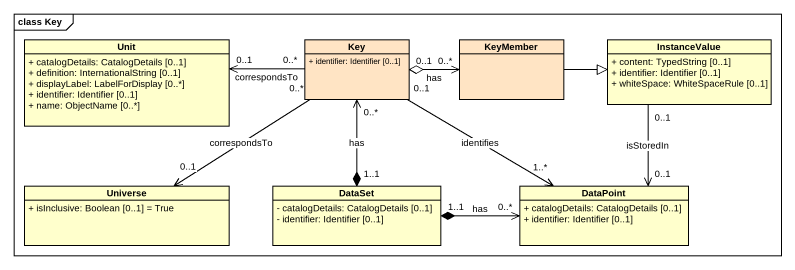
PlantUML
@startuml
mainframe class Key
hide circle
hide empty members
skinparam classAttributeIconSize 0
class Unit {
  + catalogDetails: CatalogDetails [0..1]
  + definition: InternationalString [0..1]
  + displayLabel: LabelForDisplay [0..*]
  + identifier: Identifier [0..1]
  + name: ObjectName [0..*]
}
class Key #FFE4C4 {
  + identifier: Identifier [0..1]
}
class KeyMember #FFE4C4
class InstanceValue {
  + content: TypedString [0..1]
  + identifier: Identifier [0..1]
  + whiteSpace: WhiteSpaceRule [0..1]
}
class Universe {
  + isInclusive: Boolean [0..1] = True
}
class DataSet {
  - catalogDetails: CatalogDetails [0..1]
  - identifier: Identifier [0..1]
}
class DataPoint {
  + catalogDetails: CatalogDetails [0..1]
  + identifier: Identifier [0..1]
}
Key "0..*" -left-> "0..1" Unit : correspondsTo
Key "0..*" --> "0..1" Universe : correspondsTo
Key "0..*" <--* "1..1" DataSet : has
Key "0..1" -right-> "1..*" DataPoint : identifies
KeyMember "0..*" <-left-o "0..1" Key : has
KeyMember -right-|> InstanceValue
InstanceValue "0..1" --> "0..1" DataPoint : isStoredIn
DataPoint "0..*" <-left-* "1..1" DataSet : has
@enduml
